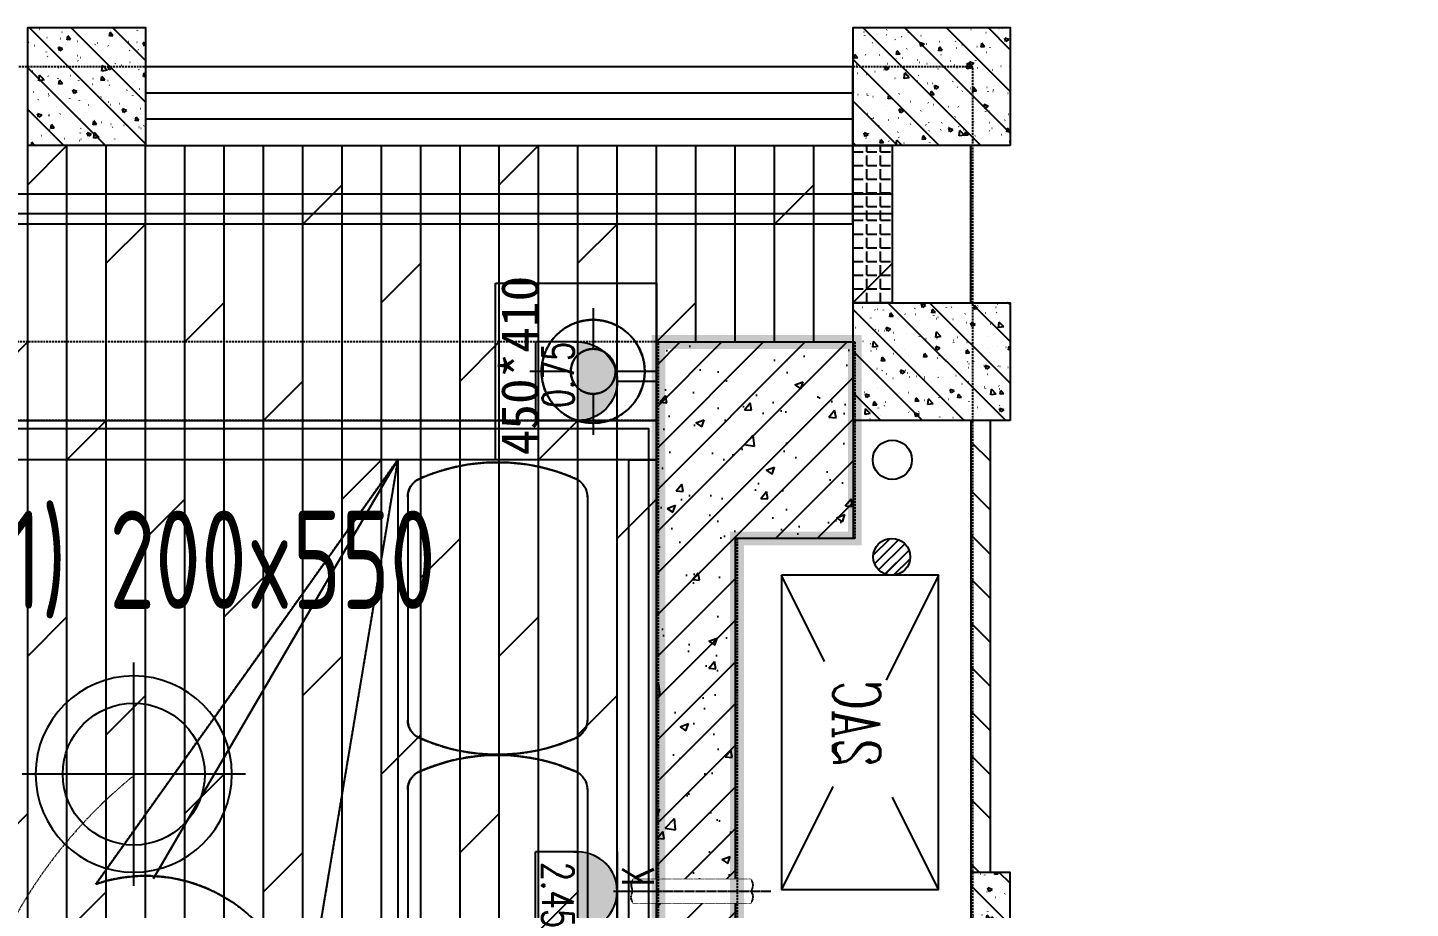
# Model space of a CAD drawing. Header units: inches. Extents: x -3985675 to 129953, y -250661 to -26082.
# Drawn here: x 97020 to 100538, y -28324 to -26082 of the extents above; entities that cross this region are included whole.
import ezdxf
from ezdxf.enums import TextEntityAlignment as Align

# ---------------------------------------------------------------- set-up
doc = ezdxf.new("R2010")
doc.units = ezdxf.units.IN
doc.header["$LTSCALE"] = 10
doc.header["$MEASUREMENT"] = 0
doc.set_wipeout_variables(frame=1)
for name, pattern in [('CONTINOUS', [0]), ('DASH', [0.35, 0.25, -0.1]), ('SX-DT3-PLAN-07T$0$DASHED', [0.75, 0.5, -0.25])]:
    doc.linetypes.add(name, pattern=pattern)
doc.layers.get('0').update_dxf_attribs({"plot": 0})
for name, color, linetype in [('000土建梁', 251, 'Continuous'), ('005窗', 54, 'Continuous'), ('007地面', 47, 'Continuous'), ('007天花', 65, 'Continuous'), ('008天花灯具', 31, 'Continuous'), ('010活动家具', 34, 'Continuous'), ('017栏杆', 77, 'Continuous'), ('023图框', 4, 'Continuous'), ('028家具', 250, 'DASH'), ('7-空调机', 8, 'CONTINOUS'), ('7-空调留洞', 6, 'DASH'), ('COLUMN', 4, 'Continuous'), ('EQUIP-插座', 6, 'Continuous'), ('EQUIP_地漏', 7, 'Continuous'), ('SX-D-WALL-BZC$0$S-PATT-WALL', 83, 'Continuous'), ('SX-DT3-PLAN-07T$0$S-BEAM', 4, 'SX-DT3-PLAN-07T$0$DASHED'), ('VPIPE-凝结', 150, 'Continuous'), ('WALL', 4, 'Continuous'), ('暖通标注', 5, 'Continuous')]:
    doc.layers.add(name, color=color, linetype=linetype)
doc.layers.add('S插座', color=6, linetype='Continuous', lineweight=15)
doc.layers.add('灯具线路控制', color=51, linetype='Continuous', lineweight=15)
doc.styles.add('_ROMANC', font='ROMANC', dxfattribs={"width": 0.6})
doc.styles.add('B1户型卧室平面图$0$ARIAL', font='')
doc.styles.get("Standard").update_dxf_attribs({"font": ''})
doc.styles.add('国标宋体', font='gbxwxtr.shx', dxfattribs={"width": 0.6, "bigfont": 'gbhzfs.shx'})
doc.styles.add('幼圆', font='', dxfattribs={"width": 1.25})
doc.styles.add('标注文字', font='romans.shx', dxfattribs={"width": 0.7, "bigfont": 'hztxt.shx'})
doc.styles.get('B1户型卧室平面图$0$ARIAL').set_extended_font_data('NSimSun')
doc.styles.get('Standard').set_extended_font_data('SimSun')
doc.styles.get('幼圆').set_extended_font_data('YouYuan')
pattern_1 = [(135, (222184.594, -629.175), (53.03301, 53.03301), []), (130, (222184.59, -629.175), (-107.58903, -9.41282), [11.25, -123.75]), (185, (222184.59, -629.17), (20.8127, 112.82882), [9, -99]), (79.5486, (222175.63, -629.96), (-86.77641, 103.41593), [9.56103, -105.17132]), (133.8158, (222184.6, -599.17), (-160.08616, -24.82785), [16.875, -185.625]), (83.3644, (222171.25, -601.24), (-140.1994, 146.11768), [14.34154, -157.75695]), (188.8158, (222184.6, -599.17), (-140.1993, 146.1178), [13.5, -148.5]), (159, (222169.59, -606.675), (-89.53606, -60.392834), [11.25, -123.75]), (214, (222169.59, -606.67), (-36.4973, 108.77251), [9, -99]), (108.5486, (222162.13, -611.71), (-126.033394, 48.379575), [9.56103, -105.17132]), (142.5, (222184.594, -629.175), (-1.823978, 49.934078), [0.75, -97.8, 0.75, -100.5, 0.75, -99.375]), (172.5, (222184.594, -629.175), (-39.46043, 59.161757), [0.75, -57.3, 0.75, -95.55, 0.75, -37.875]), (212.5, (222218.044, -629.175), (-80.073365, -3.383231), [0.75, -37.5, 0.75, -117, 0.75, -155.25]), (222.5, (222233.044, -629.175), (-87.477925, 15.015747), [0.75, -48.75, 0.75, -77.7, 0.75, -110.25])]

# ---------------------------------------------------------------- blocks, each defined once
blk = doc.blocks.new('try65u')
at = {"layer": '7-空调机'}
for p, q in [((0, 0), (133.6, -267.2)), ((290, -220), (400, 0)), ((269.2, -538.4), (400, -800)), ((0, -800), (117.4, -565.1))]:
    blk.add_line(p, q, dxfattribs=at)
blk.add_lwpolyline([(400, 0), (400, -800), (0, -800), (0, 0)], close=True, dxfattribs=at)
at = {"layer": '7-空调机', "linetype": 'DASH', "ltscale": 8, "style": '_ROMANC', "oblique": 360, "width": 0.7}
blk.add_text('2AC', height=120, rotation=90, dxfattribs=at).set_placement((268.3, -487.9))
blk = doc.blocks.new('B1户型卧室平面图$0$台灯')
at = {"color": 0}
for p, q in [((0, 161.3), (0, 57.1)), ((-57.1, 0), (-161.3, 0)), ((161.3, 0), (57.1, 0)), ((0, -57.1), (0, -161.3))]:
    blk.add_line(p, q, dxfattribs=at)
for radius in [131.3, 57.1]:
    blk.add_circle((0, 0), radius, dxfattribs=at)
blk = doc.blocks.new('A$C182B0BA8')
at = {"color": 0}
for p, q in [((275.8, 2000), (275.8, 1895.8)), ((2225.8, 2000), (2225.8, 1895.8)), ((114.5, 1838.6), (218.7, 1838.6)), ((332.9, 1838.6), (437.2, 1838.6)), ((2168.7, 1838.6), (2064.5, 1838.6)), ((2387.2, 1838.6), (2282.9, 1838.6)), ((275.8, 1781.6), (275.8, 1677.3)), ((2225.8, 1781.6), (2225.8, 1677.3))]:
    blk.add_line(p, q, dxfattribs=at)
for centre, radius in [((275.8, 1838.7), 131.3), ((2225.8, 1838.7), 131.3), ((275.8, 1838.7), 57.1), ((2225.8, 1838.7), 57.1)]:
    blk.add_circle(centre, radius, dxfattribs=at)
at = {"layer": '010活动家具'}
for p, q in [((500.8, 0), (500.8, 1930)), ((2000.8, 1930), (2000.8, 0)), ((2000.8, 0), (500.8, 0))]:
    blk.add_line(p, q, dxfattribs=at)
at = {"layer": '010活动家具', "color": 8}
for p, q in [((1161.5, 1824.2, -431.7), (609.3, 1824.2, -431.7)), ((1906.6, 1824.2, -431.7), (1338.5, 1824.2, -431.7)), ((2000.8, 1341.5), (500.8, 1341.5)), ((2000.8, 1341.5), (520.8, 1094.8, -431.7)), ((1161.5, 1367, -431.7), (609.3, 1367, -431.7)), ((920.8, 573.2, -431.7), (2000.8, 1341.5)), ((935, 720.4, -431.7), (2000.8, 1341.5)), ((1906.6, 1367, -431.7), (1338.5, 1367, -431.7))]:
    blk.add_line(p, q, dxfattribs=at)
at = {"layer": '010活动家具'}
for points in [[(50.8, 1590), (50.8, 2000), (500.8, 2000), (500.8, 1590)], [(2000.8, 1930), (2000.8, 2000), (500.8, 2000), (500.8, 1930)], [(2450.8, 1590), (2450.8, 2000), (2000.8, 2000), (2000.8, 1590)]]:
    blk.add_lwpolyline(points, close=True, dxfattribs=at)
at = {"layer": '010活动家具', "color": 8}
for centre, radius, start, end in [((1013.7, 1595.7, -431.7), 492.1, 156.184, 203.8399), ((609.3, 1774.4, -431.7), 50, 90, 156.1601), ((1161.5, 1774.4, -431.7), 50, 23.8399, 90), ((757.2, 1595.7, -431.7), 492.1, 336.1601, 23.816), ((1742.9, 1595.7, -431.7), 492.1, 156.184, 203.8399), ((1338.5, 1774.4, -431.7), 50, 90, 156.1601), ((1906.6, 1774.4, -431.7), 50, 23.8399, 90), ((1502.3, 1595.7, -431.7), 492.1, 336.1601, 23.816), ((609.3, 1417, -431.7), 50, 203.8399, 270), ((1161.5, 1417, -431.7), 50, 270, 336.1601), ((1338.5, 1417, -431.7), 50, 203.8399, 270), ((1906.6, 1417, -431.7), 50, 270, 336.1601), ((546.6, 700.4, -431.7), 395.2, 341.2313, 93.7426)]:
    blk.add_arc(centre, radius, start, end, dxfattribs=at)
at = {"layer": '010活动家具', "color": 8, "xscale": -1}
blk.add_blockref('B1户型卧室平面图$0$台灯', (275.8, 1838.7), dxfattribs=at)
at = {"layer": '010活动家具', "color": 8}
blk.add_blockref('B1户型卧室平面图$0$台灯', (2225.8, 1838.7), dxfattribs=at)
at = {"layer": '010活动家具', "color": 8, "style": 'B1户型卧室平面图$0$ARIAL', "text_generation_flag": 2}
for s, p in [('450*410', (34.6, 1700.2)), ('450*410', (2012.2, 1700.2)), ('1500*2000', (1349.2, 130.9))]:
    blk.add_text(s, height=96, rotation=180, dxfattribs=at).set_placement(p)
blk = doc.blocks.new('A2-2户型$0$QT$0$KTTG')
for p, q in [((0, 0), (0, 300)), ((60, 300), (60, 0))]:
    blk.add_line(p, q)
for points in [[(0, 300, -0.401237), (30, 300, 0.343165), (60, 300, -0.885502)], [(30, 300, 0.401237), (30, 300, -0.343165), (60, 300, 0.885502)], [(0, 0, -0.401237), (30, 0, 0.343165), (60, 0, -0.885502)], [(30, 0, 0.401237), (30, 0, -0.343165), (0, 0, 0.885502)]]:
    blk.add_lwpolyline(points, format="xyb")
blk.add_wipeout([(0, 300), (60, 300), (60, 0), (0, 0)])
blk.add_line((30, 350), (30, -50))
blk = doc.blocks.new('中心灯饰')
at = {"color": 8}
for p, q in [((0, 284.3), (0, -284.3)), ((-284.3, 0), (284.3, 0))]:
    blk.add_line(p, q, dxfattribs=at)
blk.add_ellipse((0, 0), major_axis=(-249.8, 0.6), ratio=1, start_param=3.143995, end_param=9.42718)
blk.add_ellipse((0, 0), major_axis=(180.6, 0.1), ratio=1, start_param=-0.0006318038625084, end_param=6.282553503317076, dxfattribs=at)
blk = doc.blocks.new('$equip$00001489')
at = {"color": 0}
for p, q in [((0, 0.551), (0, 1.051)), ((-0.5, 0.551), (0.5, 0.551)), ((-0.5, 0.001), (-0.5, 0.051)), ((0.5, 0.001), (0.5, 0.051))]:
    blk.add_line(p, q, dxfattribs=at)
blk.add_arc((0, 0.051), 0.5, 0, 180, dxfattribs=at)
for p in [(0, 1.051), (-0.5, 0.551), (0.5, 0.551), (0, 0.051)]:
    blk.add_point(p)
for points in [[(0, 0.551), (0, 0.551), (-0.25, 0.484), (0.25, 0.484)], [(-0.25, 0.484), (0.25, 0.484), (-0.433, 0.301), (0.433, 0.301)], [(-0.433, 0.301), (0.433, 0.301), (-0.5, 0.051), (0.5, 0.051)]]:
    blk.add_solid(points, dxfattribs=at)
at = {"flags": 9}
blk.add_attdef('A', (0, 0), '', height=0.00002, dxfattribs=at)
blk = doc.blocks.new('插座1')
at = {"color": 0}
for p, q in [((-100, 210), (-100, 200)), ((100, 210), (100, 200)), ((100, 100), (-100, 100)), ((0, 100), (0, 0))]:
    blk.add_line(p, q, dxfattribs=at)
blk.add_arc((0, 200), 100, 180, 0, dxfattribs=at)
for p in [(0, 200), (-100, 100), (100, 100), (0, 0)]:
    blk.add_point(p)
for points in [[(86.6, 150), (-86.6, 150), (100, 200), (-100, 200)], [(50, 113.4), (-50, 113.4), (86.6, 150), (-86.6, 150)], [(0, 100), (0, 100), (50, 113.4), (-50, 113.4)]]:
    blk.add_solid(points, dxfattribs=at)
at = {"layer": 'EQUIP-插座'}
for p, q in [((-100, 200), (-100, 308.3)), ((-100, 308.3), (100, 308.3)), ((100, 200), (100, 308.3)), ((100, 200), (100, 308.3))]:
    blk.add_line(p, q, dxfattribs=at)
at = {"layer": 'EQUIP-插座', "xscale": 200, "yscale": 200, "zscale": 200, "rotation": 180}
blk.add_blockref('$equip$00001489', (0, 210.3), dxfattribs=at)
at = {"flags": 9}
blk.add_attdef('A', (0, 210.3), '', height=0.004, rotation=180, dxfattribs=at)
blk = doc.blocks.new('插座')
at = {"color": 0}
for p, q in [((40417.2, 59838.2), (40417.2, 59828.2)), ((40417.2, 59838.2), (40417.2, 59828.2)), ((40617.2, 59838.2), (40617.2, 59828.2)), ((40617.2, 59838.2), (40617.2, 59828.2)), ((40617.2, 59728.2), (40417.2, 59728.2)), ((40617.2, 59728.2), (40417.2, 59728.2)), ((40517.2, 59728.2), (40517.2, 59628.2)), ((40517.2, 59728.2), (40517.2, 59628.2))]:
    blk.add_line(p, q, dxfattribs=at)
blk.add_arc((40517.2, 59828.2), 100, 180, 0, dxfattribs=at)
blk.add_arc((40517.2, 59828.2), 100, 180, 0, dxfattribs=at)
for p in [(40517.2, 59828.2), (40517.2, 59828.2), (40417.2, 59728.2), (40417.2, 59728.2), (40617.2, 59728.2), (40617.2, 59728.2), (40517.2, 59628.2), (40517.2, 59628.2)]:
    blk.add_point(p)
for points in [[(40603.8, 59778.2), (40430.6, 59778.2), (40617.2, 59828.2), (40417.2, 59828.2)], [(40603.8, 59778.2), (40430.6, 59778.2), (40617.2, 59828.2), (40417.2, 59828.2)], [(40567.2, 59741.6), (40467.2, 59741.6), (40603.8, 59778.2), (40430.6, 59778.2)], [(40567.2, 59741.6), (40467.2, 59741.6), (40603.8, 59778.2), (40430.6, 59778.2)], [(40517.2, 59728.2), (40517.2, 59728.2), (40567.2, 59741.6), (40467.2, 59741.6)], [(40517.2, 59728.2), (40517.2, 59728.2), (40567.2, 59741.6), (40467.2, 59741.6)]]:
    blk.add_solid(points, dxfattribs=at)
at = {"layer": 'EQUIP-插座'}
for p, q in [((40417.2, 59828.2), (40417.2, 59936.5)), ((40417.2, 59936.5), (40617.2, 59936.5)), ((40617.2, 59828.2), (40617.2, 59936.5)), ((40617.2, 59828.2), (40617.2, 59936.5))]:
    blk.add_line(p, q, dxfattribs=at)
blk.add_blockref('插座1', (40517.2, 59628.2), dxfattribs=at)
at = {"layer": 'EQUIP-插座', "xscale": 200, "yscale": 200, "zscale": 200, "rotation": 180}
blk.add_blockref('$equip$00001489', (40517.2, 59838.5), dxfattribs=at)
at = {"flags": 9}
blk.add_attdef('A', (40517.2, 59838.5), '', height=0.004, rotation=180, dxfattribs=at)
blk.add_attdef('A', (40517.2, 59838.5), '', height=0.004, rotation=180, dxfattribs=at)
at = {"layer": '023图框', "color": 6, "style": '标注文字', "width": 0.7, "flags": 8}
for tag, p in [('USB', (40433.6, 59942.8)), ('0.35', (40417.2, 59838.2)), ('TV', (40526.2, 59635.9))]:
    blk.add_attdef(tag, p, '', height=80, dxfattribs=at)
blk = doc.blocks.new('新块')
at = {"color": 0}
for p, q in [((58195.1, 53021.8), (58195.1, 53121.8)), ((58195.1, 53021.8), (58195.1, 53121.8)), ((58295.1, 53021.8), (58095.1, 53021.8)), ((58295.1, 53021.8), (58095.1, 53021.8)), ((58095.1, 52911.8), (58095.1, 52921.8)), ((58095.1, 52911.8), (58095.1, 52921.8)), ((58295.1, 52911.8), (58295.1, 52921.8)), ((58295.1, 52911.8), (58295.1, 52921.8))]:
    blk.add_line(p, q, dxfattribs=at)
blk.add_arc((58195.1, 52921.8), 100, 0, 180, dxfattribs=at)
blk.add_arc((58195.1, 52921.8), 100, 0, 180, dxfattribs=at)
for p in [(58195.1, 53121.8), (58195.1, 53121.8), (58095.1, 53021.8), (58095.1, 53021.8), (58295.1, 53021.8), (58295.1, 53021.8), (58195.1, 52921.8), (58195.1, 52921.8)]:
    blk.add_point(p)
for points in [[(58195.1, 53021.8), (58195.1, 53021.8), (58245.1, 53008.4), (58145.1, 53008.4)], [(58195.1, 53021.8), (58195.1, 53021.8), (58245.1, 53008.4), (58145.1, 53008.4)], [(58245.1, 53008.4), (58145.1, 53008.4), (58281.7, 52971.8), (58108.5, 52971.8)], [(58245.1, 53008.4), (58145.1, 53008.4), (58281.7, 52971.8), (58108.5, 52971.8)], [(58281.7, 52971.8), (58108.5, 52971.8), (58295.1, 52921.8), (58095.1, 52921.8)], [(58281.7, 52971.8), (58108.5, 52971.8), (58295.1, 52921.8), (58095.1, 52921.8)]]:
    blk.add_solid(points, dxfattribs=at)
at = {"layer": 'EQUIP-插座'}
for p, q in [((58095.1, 52921.8), (58095.1, 52813.5)), ((58295.1, 52921.8), (58295.1, 52813.5)), ((58295.1, 52921.8), (58295.1, 52813.5)), ((58095.1, 52813.5), (58295.1, 52813.5))]:
    blk.add_line(p, q, dxfattribs=at)
at = {"layer": 'EQUIP-插座', "xscale": -1, "rotation": 180}
blk.add_blockref('插座1', (58195.1, 53121.8), dxfattribs=at)
at = {"layer": 'EQUIP-插座', "xscale": -200, "yscale": 200, "zscale": 200}
blk.add_blockref('$equip$00001489', (58195.1, 52911.5), dxfattribs=at)
at = {"flags": 9}
blk.add_attdef('A', (58195.1, 52911.5), '', height=0.004, rotation=180, dxfattribs=at)
blk.add_attdef('A', (58195.1, 52911.5), '', height=0.004, dxfattribs=at)
at = {"color": 6, "flags": 8}
blk.add_attdef('USB', (58118.9, 52728.8), '', height=80, dxfattribs=at)
at = {"layer": '023图框', "color": 6, "style": '幼圆', "width": 0.8}
for tag, p in [('TV', (58208.6, 53034.7)), ('0.35', (58101.4, 52830.5))]:
    blk.add_attdef(tag, p, '', height=80, dxfattribs=at)
blk = doc.blocks.new('aw35364')
at = {"color": 0}
for p, q in [((121950.7, -26556.2), (121950.7, -26660.4)), ((121893.6, -26717.5), (121789.3, -26717.5)), ((122112, -26717.5), (122007.8, -26717.5)), ((121950.7, -26774.6), (121950.7, -26878.8))]:
    blk.add_line(p, q, dxfattribs=at)
for radius in [131.3, 57.1]:
    blk.add_circle((121950.7, -26717.5), radius, dxfattribs=at)
at = {"layer": '028家具'}
for p, q in [((122042, -26942.5), (120112, -26942.5)), ((120685.2, -28022.5, -431.7), (121453.5, -26942.5)), ((120832.4, -28008.4, -431.7), (121453.5, -26942.5)), ((121453.5, -26942.5), (121206.8, -28422.5, -431.7)), ((121453.5, -26942.5), (121453.5, -28442.5)), ((121479, -27036.7, -431.7), (121479, -27604.8, -431.7)), ((121936.2, -27036.7, -431.7), (121936.2, -27604.8, -431.7)), ((121479, -27781.8, -431.7), (121479, -28334, -431.7)), ((121936.2, -27781.8, -431.7), (121936.2, -28334, -431.7))]:
    blk.add_line(p, q, dxfattribs=at)
for points in [[(121702, -26492.5), (122112, -26492.5), (122112, -26942.5), (121702, -26942.5)], [(122042, -26942.5), (122112, -26942.5), (122112, -28442.5), (122042, -28442.5)]]:
    blk.add_lwpolyline(points, close=True, dxfattribs=at)
for centre, radius, start, end in [((121707.7, -27441, -431.7), 492.1, 66.184, 113.8399), ((121529, -27036.7, -431.7), 50, 113.8399, 180), ((121886.4, -27036.7, -431.7), 50, 0, 66.1601), ((121529, -27604.8, -431.7), 50, 180, 246.1601), ((121886.4, -27604.8, -431.7), 50, 293.8399, 0), ((121707.7, -27200.4, -431.7), 492.1, 246.1601, 293.816), ((121707.7, -28186.1, -431.7), 492.1, 66.184, 113.8399), ((121529, -27781.8, -431.7), 50, 113.8399, 180), ((121886.4, -27781.8, -431.7), 50, 0, 66.1601), ((120812.4, -28396.7, -431.7), 395.2, 356.2574, 108.7687)]:
    blk.add_arc(centre, radius, start, end, dxfattribs=at)
at = {"layer": '028家具', "extrusion": (0, 0, -1), "zscale": -1, "rotation": 90}
blk.add_blockref('B1户型卧室平面图$0$台灯', (-121950.7, -26717.5), dxfattribs=at)
at = {"layer": '028家具', "style": 'B1户型卧室平面图$0$ARIAL', "text_generation_flag": 6}
blk.add_text('450*410', height=96, rotation=270, dxfattribs=at).set_placement((121812.2, -26931.1))
blk = doc.blocks.new('dr57567')
at = {"layer": 'SX-DT3-PLAN-07T$0$S-BEAM', "color": 251}
for p, q in [((65838.8, -44331.1), (60238.8, -44331.1)), ((65838.8, -44531.1), (63188.8, -44531.1))]:
    blk.add_line(p, q, dxfattribs=at)
blk.add_lwpolyline([(68638.8, -46581.2), (68638.8, -45881.2), (66638.8, -45881.2), (66638.8, -43631.1), (59838.8, -43631.1), (59838.8, -44331.1)], dxfattribs=at)
at = {"layer": 'SX-DT3-PLAN-07T$0$S-BEAM', "color": 251, "const_width": 35}
blk.add_lwpolyline([(66038.8, -47531.1), (65138.8, -47531.1), (65138.8, -47331.1), (65838.8, -47331.1), (65838.8, -44331.1), (66338.8, -44331.1), (66338.8, -44831.1), (66038.8, -44831.1), (66038.8, -47531.1)], close=True, dxfattribs=at)
at = {"layer": 'SX-DT3-PLAN-07T$0$S-BEAM', "color": 251}
blk.add_lwpolyline([(66038.8, -47531.1), (65138.8, -47531.1), (65138.8, -47331.1), (65838.8, -47331.1), (65838.8, -44331.1), (66338.8, -44331.1), (66338.8, -44831.1), (66038.8, -44831.1), (66038.8, -47531.1)], close=True, dxfattribs=at)
at = {"layer": 'SX-DT3-PLAN-07T$0$S-BEAM', "color": 251, "style": '国标宋体', "width": 0.8}
blk.add_text('KL12(1) 200x550', height=250, dxfattribs=at).set_placement((63655.7, -45010.3))
blk = doc.blocks.new('$TwtSys$00000141')
for p, q in [((-94.2, 7.7), (-10.1, 91.8)), ((-94.2, 7.7), (-10.1, 91.8)), ((-87.2, -35.1), (35.1, 87.2)), ((-87.2, -35.1), (35.1, 87.2)), ((-66.5, -66.5), (66.5, 66.5)), ((-66.5, -66.5), (66.5, 66.5)), ((-32.4, -87.1), (87.6, 32.9)), ((-32.4, -87.1), (87.6, 32.9)), ((11.4, -92.3), (92.3, -11.4)), ((11.4, -92.3), (92.3, -11.4))]:
    blk.add_line(p, q)
blk.add_circle((0, 0), 94)
blk.add_circle((0, 0), 94)
blk = doc.blocks.new('dr65e67')
for p, q in [((3176424, -104588.4), (3176466.1, -104546.3)), ((3176424, -104588.4), (3176466.1, -104546.3)), ((3176427.5, -104609.8), (3176488.7, -104548.6)), ((3176427.5, -104609.8), (3176488.7, -104548.6)), ((3176437.9, -104625.5), (3176504.4, -104559)), ((3176437.9, -104625.5), (3176504.4, -104559)), ((3176455, -104635.8), (3176514.9, -104575.8)), ((3176455, -104635.8), (3176514.9, -104575.8)), ((3176476.8, -104638.4), (3176517.3, -104597.9)), ((3176476.8, -104638.4), (3176517.3, -104597.9))]:
    blk.add_line(p, q)
blk.add_circle((3176471.1, -104592.2), 47)
blk.add_circle((3176471.1, -104592.2), 47)
at = {"layer": 'VPIPE-凝结', "linetype": 'Continuous'}
blk.add_circle((3176472.7, -104345.3), 50, dxfattribs=at)
at = {"layer": 'EQUIP_地漏', "xscale": 0.5, "yscale": 0.5, "zscale": 0.5}
blk.add_blockref('$TwtSys$00000141', (3176471.1, -104592.2), dxfattribs=at)

msp = doc.modelspace()

# ---------------------------------------------------------------- hatches: boundary and pattern name
at = {"layer": '007地面'}
h = msp.add_hatch(dxfattribs=at)
h.set_pattern_fill('DOLMIT', color=250, scale=400, angle=90, style=0)
h.set_pattern_definition([(90, (99220, -29882.18), (100, 6e-15), []), (45, (99220, -29882.18), (200, -200), [141.421, -282.843])])
h.paths.add_polyline_path([(95920, -26382.2), (96120, -26382.2), (96120, -26382.2), (97020.1, -26382.2), (97020.1, -26382.2), (97320, -26382.2), (97320, -26382.2), (99120.1, -26382.2), (99120.1, -26382.2), (99220, -26382.2), (99220, -26782.2), (99120.1, -26782.2), (99120.1, -26882.2), (98620.1, -26882.2), (98620.1, -28230), (98560.7, -28230, 0.343165), (98560.7, -28260, 0.401237), (98560.7, -28290), (98620.1, -28290), (98620.1, -29882.2), (97920, -29882.2), (97920, -29882.2), (96940, -29882.2), (96940, -29872.2), (96890, -29872.2), (96890, -29882.2), (96880, -29882.2), (96050, -29882.2), (96050, -29872.2), (96000, -29872.2), (95920, -29882.2)])
at = {"layer": 'SX-D-WALL-BZC$0$S-PATT-WALL'}
h = msp.add_hatch(dxfattribs=at)
h.set_pattern_fill('钢筋混凝土', color=250, scale=15, pattern_type=2)
h.set_pattern_definition(pattern_1)
h.paths.add_polyline_path([(97320.1, -26382.2), (97020.1, -26382.2), (97020.1, -26082.2), (97320.1, -26082.2)])
h = msp.add_hatch(dxfattribs=at)
h.set_pattern_fill('钢筋混凝土', color=250, scale=15, pattern_type=2)
h.set_pattern_definition(pattern_1)
h.paths.add_polyline_path([(99520.1, -26382.2), (99120.1, -26382.2), (99120.1, -26082.2), (99520.1, -26082.2)])
h = msp.add_hatch(dxfattribs=at)
h.set_pattern_fill('钢筋混凝土', color=250, scale=15, pattern_type=2)
h.set_pattern_definition(pattern_1)
h.paths.add_polyline_path([(99520.1, -27082.2), (99120.1, -27082.2), (99120.1, -26782.2), (99520.1, -26782.2)])
h = msp.add_hatch(dxfattribs=at)
h.set_pattern_fill('钢筋混凝土', color=250, scale=15, pattern_type=2)
h.set_pattern_definition(pattern_1)
h.paths.add_polyline_path([(99420, -28232.2), (99420, -28632.2), (99620, -28632.2), (99620, -28432.2), (99520, -28432.2), (99520, -28232.2)])
at = {"layer": 'WALL'}
h = msp.add_hatch(dxfattribs=at)
h.set_pattern_fill('钢筋混凝土,_O', color=250, scale=30)
h.set_pattern_definition([(45, (97920.09, -30082.18), (-53.033, 53.033), []), (50, (97920.09, -30082.18), (215.178, -18.826), [22.5, -247.5]), (355, (97920.1, -30082.18), (-41.625, 225.658), [18, -198]), (100.4514, (97938.02, -30083.75), (173.553, 206.832), [19.122, -210.343]), (46.184, (97920.1, -30022.18), (320.172, -49.656), [33.75, -371.25]), (96.636, (97946.77, -30026.32), (280.4, 292.235), [28.683, -315.514]), (351.184, (97920.1, -30022.18), (280.4, 292.236), [27, -297]), (21, (97950.09, -30037.18), (179.072, -120.786), [22.5, -247.5]), (326, (97950.1, -30037.18), (72.995, 217.545), [18, -198]), (71.4514, (97965.01, -30047.24), (252.067, 96.759), [19.122, -210.343]), (37.5, (97920.09, -30082.18), (3.648, 99.8682), [0, -195.6, 0, -201, 0, -198.75]), (7.5, (97920.09, -30082.18), (78.921, 118.3235), [0, -114.6, 0, -191.1, 0, -75.75]), (327.5, (97853.19, -30082.18), (160.1467, -6.7665), [0, -75, 0, -234, 0, -310.5]), (317.5, (97823.19, -30082.18), (174.956, 30.0315), [0, -97.5, 0, -155.4, 0, -220.5])])
h.paths.add_polyline_path([(98820.1, -30082.2), (97920.1, -30082.2), (97920.1, -29882.2), (98620.1, -29882.2), (98620.1, -26882.2), (99120.1, -26882.2), (99120.1, -27382.2), (98820.1, -27382.2)])

# ---------------------------------------------------------------- linework, layer by layer
at = {"layer": '005窗'}
for points in [[(97320, -26182.2), (97320, -26382.2), (99120, -26382.2), (99120, -26182.2), (97320, -26182.2)], [(99120, -26248.8), (97320, -26248.8)], [(99120, -26315.5), (97320, -26315.5)]]:
    msp.add_lwpolyline(points, dxfattribs=at)
at = {"layer": '007天花'}
msp.add_line((99120, -26582.2), (95920, -26582.2), dxfattribs=at)
at = {"layer": '017栏杆', "color": 251, "ltscale": 2}
for points in [[(99220, -26505.9), (95920, -26505.9)], [(99220, -26555.9), (95920, -26555.9)]]:
    msp.add_lwpolyline(points, dxfattribs=at)
at = {"layer": '7-空调机'}
for p, q in [((99420.1, -27082.1), (99420.1, -28232.2)), ((99420.1, -27085.5), (99420.1, -28232.2)), ((99420.1, -27136), (99470.1, -27186)), ((99420.1, -27136), (99470.1, -27186)), ((99420.1, -27260.5), (99470.1, -27310.5)), ((99420.1, -27260.5), (99470.1, -27310.5)), ((99420.1, -27372.8), (99470.1, -27422.8)), ((99420.1, -27372.8), (99470.1, -27422.8)), ((99420.1, -27485), (99470.1, -27535)), ((99420.1, -27485), (99470.1, -27535)), ((99420.1, -27597.3), (99470.1, -27647.3)), ((99420.1, -27597.3), (99470.1, -27647.3)), ((99420.1, -27709.5), (99470.1, -27759.5)), ((99420.1, -27709.5), (99470.1, -27759.5)), ((99420.1, -27821.8), (99470.1, -27871.8)), ((99420.1, -27821.8), (99470.1, -27871.8)), ((99420.1, -27934), (99470.1, -27984)), ((99420.1, -27934), (99470.1, -27984)), ((99420.1, -28046.3), (99470.1, -28096.3)), ((99420.1, -28046.3), (99470.1, -28096.3)), ((99420.1, -28210.5), (99438.5, -28228.9)), ((99420.1, -28210.5), (99441.8, -28232.2))]:
    msp.add_line(p, q, dxfattribs=at)
msp.add_lwpolyline([(99470.1, -28232.2), (99470.1, -27082.1)], dxfattribs=at)
msp.add_lwpolyline([(99470.1, -28232.2), (99470.1, -27082.1)], dxfattribs=at)
at = {"layer": 'COLUMN', "ltscale": 0.2}
for p, q in [((99520.1, -26382.2), (99120.1, -26382.2)), ((99520.1, -27082.2), (99120.1, -27082.2))]:
    msp.add_line(p, q, dxfattribs=at)
for points in [[(97320.1, -26382.2), (97020.1, -26382.2), (97020.1, -26082.2), (97320.1, -26082.2)], [(99520.1, -26382.2), (99120.1, -26382.2), (99120.1, -26082.2), (99520.1, -26082.2)], [(99520.1, -27082.2), (99120.1, -27082.2), (99120.1, -26782.2), (99520.1, -26782.2)], [(97920.1, -30082.2), (97920.1, -29882.2), (98620.1, -29882.2), (98620.1, -26882.2), (99120.1, -26882.2), (99120.1, -27382.2), (98820.1, -27382.2), (98820.1, -30082.2)], [(97920.1, -30082.2), (97920.1, -29882.2), (98620.1, -29882.2), (98620.1, -26882.2), (99120.1, -26882.2), (99120.1, -27382.2), (98820.1, -27382.2), (98820.1, -30082.2)], [(99420, -28232.2), (99420, -28632.2), (99620, -28632.2), (99620, -28432.2), (99520, -28432.2), (99520, -28232.2)]]:
    msp.add_lwpolyline(points, close=True, dxfattribs=at)
at = {"layer": 'WALL', "linetype": 'Continuous'}
msp.add_line((99120.1, -26782.2), (99120, -26382.2), dxfattribs=at)
msp.add_lwpolyline([(99220, -26382.2), (99220, -26782.2), (99420, -26782.2), (99420, -26382.2), (99220, -26382.2)], dxfattribs=at)
at = {"layer": 'WALL'}
msp.add_lwpolyline([(98820.1, -30082.2), (97920.1, -30082.2), (97920.1, -29882.2), (98620.1, -29882.2), (98620.1, -26882.2), (99120.1, -26882.2), (99120.1, -27382.2), (98820.1, -27382.2), (98820.1, -30082.2)], close=True, dxfattribs=at)
at = {"layer": '灯具线路控制', "color": 3, "linetype": 'DASH'}
msp.add_lwpolyline([(97295, -27982.2, 0.400542), (97070, -29682.2)], format="xyb", dxfattribs=at)

# ---------------------------------------------------------------- block references
at = {"layer": '008天花灯具', "color": 47, "rotation": 180}
msp.add_blockref('中心灯饰', (97290, -27982.2), dxfattribs=at)
at = {"layer": '010活动家具', "xscale": -1, "rotation": 270}
msp.add_blockref('A$C182B0BA8', (96620.1, -29183), dxfattribs=at)
at = {"layer": '7-空调机', "xscale": -1}
msp.add_blockref('try65u', (99337.7, -27475.5), dxfattribs=at)
at = {"layer": 'S插座', "linetype": 'ByBlock'}
ref = msp.add_blockref('插座', (158248.3, 13535), dxfattribs=dict(at, xscale=-1, rotation=89.99999999999993))
ref.add_attrib('0.35', '0.75', dxfattribs={"layer": '023图框', "color": 6, "height": 80, "rotation": 90, "style": '标注文字', "width": 0.7}).set_placement((98330.1, -26882.2), align=Align.TOP_RIGHT)

# ---------------------------------------------------------------- next in the draw order: block references
at = {"layer": '7-空调留洞', "color": 5, "rotation": 90.00000000000001}
msp.add_blockref('A2-2户型$0$QT$0$KTTG', (98860.7, -28310), dxfattribs=at)

# ---------------------------------------------------------------- next in the draw order: linework, layer by layer
at = {"layer": '007天花'}
for points in [[(98620, -29882.2), (96020, -29882.2), (96020, -27082.2), (98620, -27082.2)], [(98600, -29862.2), (96040, -29862.2), (96040, -27102.2), (98600, -27102.2)]]:
    msp.add_lwpolyline(points, close=True, dxfattribs=at)

# ---------------------------------------------------------------- next in the draw order: block references
at = {"layer": 'S插座', "linetype": 'ByBlock'}
ref = msp.add_blockref('新块', (45498.3, -86475.4), dxfattribs=dict(at, xscale=-1, rotation=270))
ref.add_attrib('TV', 'K', (98613, -28266.9), dxfattribs={"layer": '023图框', "color": 6, "height": 80, "rotation": 90, "style": '标注文字', "width": 0.7})
ref.add_attrib('0.35', '2.45', dxfattribs={"layer": '023图框', "color": 6, "height": 80, "rotation": 270, "style": '标注文字', "width": 0.7}).set_placement((98408.8, -28374), align=Align.TOP_RIGHT)

# ---------------------------------------------------------------- next in the draw order: block references
at = {"layer": '028家具'}
msp.add_blockref('aw35364', (-23491.9, -239.7), dxfattribs=at)

# ---------------------------------------------------------------- next in the draw order: hatches: boundary and pattern name
at = {"layer": 'WALL', "linetype": 'Continuous'}
h = msp.add_hatch(dxfattribs=at)
h.set_pattern_fill('ANGLE', color=1, scale=10, style=0)
h.set_pattern_definition([(0, (99120.08, -26782.183), (0, 34.925), [25.4, -9.525]), (90, (99120.08, -26782.183), (-34.925, 2e-15), [25.4, -9.525])])
h.paths.add_polyline_path([(99120.1, -26382.2), (99220.1, -26382.2), (99220.1, -26782.2), (99120.1, -26782.2)])

# ---------------------------------------------------------------- next in the draw order: linework, layer by layer
at = {"layer": 'WALL', "color": 1, "linetype": 'Continuous'}
msp.add_lwpolyline([(99120.1, -26382.2), (99220.1, -26382.2), (99220.1, -26782.2), (99120.1, -26782.2)], close=True, dxfattribs=at)

# ---------------------------------------------------------------- next in the draw order: block references
at = {"layer": '000土建梁'}
msp.add_blockref('dr57567', (32786.2, 17448.8), dxfattribs=at)
at = {"layer": '暖通标注'}
msp.add_blockref('dr65e67', (-3077252.6, 77163.1), dxfattribs=at)

doc.saveas('drawing.dxf')
